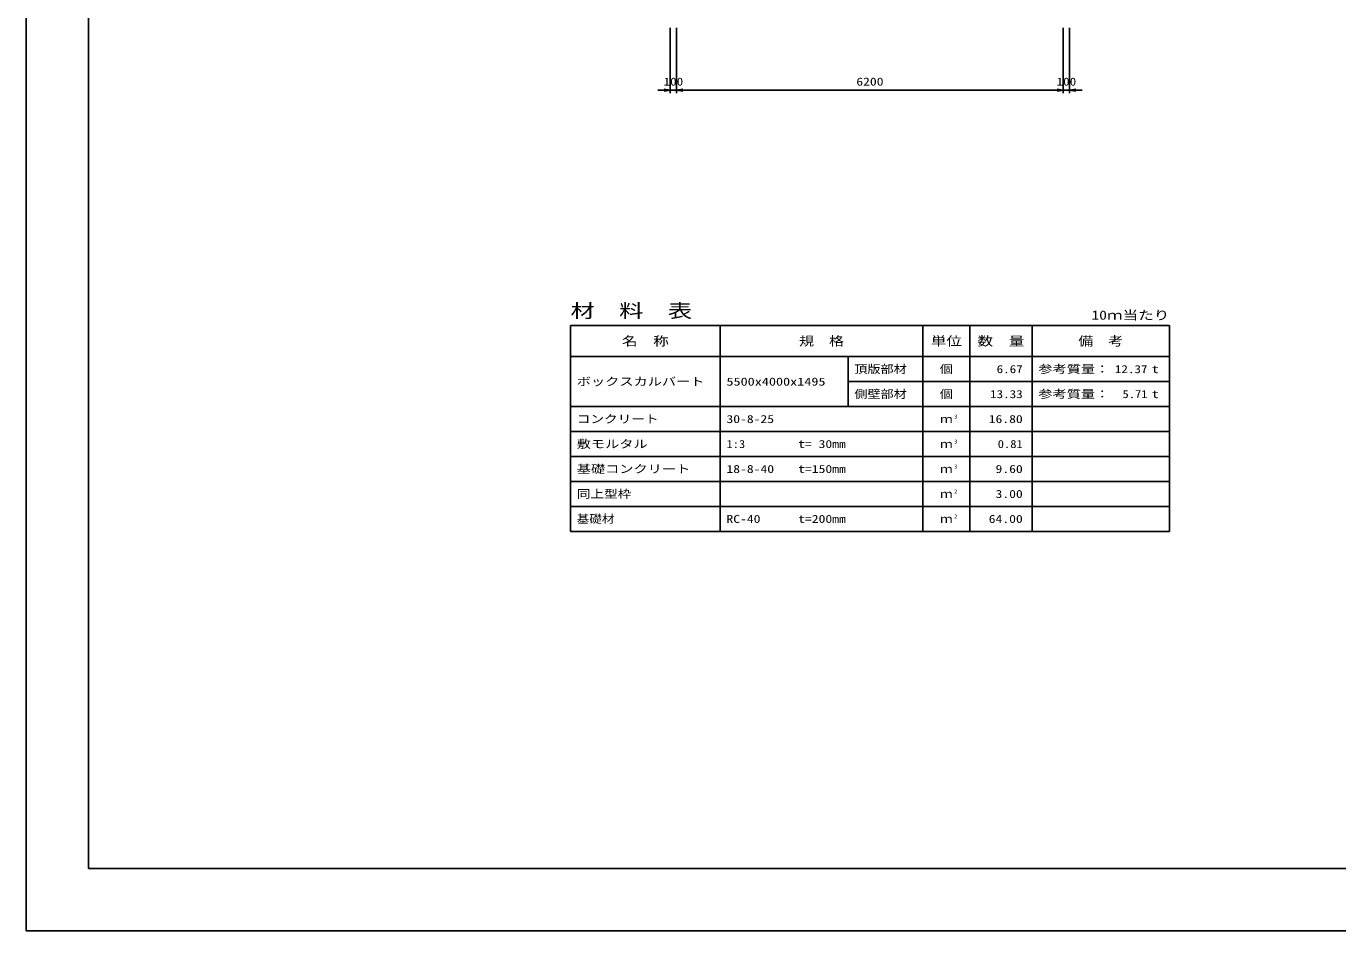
# Model space of a CAD drawing. Units: millimetres at full size. Extents: x 0 to 42050, y 0 to 29700.
# Drawn here: x 0 to 21025, y 0 to 14495 of the extents above; entities that cross this region are included whole.
import ezdxf
from ezdxf.enums import TextEntityAlignment as Align

# ---------------------------------------------------------------- set-up
doc = ezdxf.new("R2010")
doc.units = ezdxf.units.MM
doc.layers.add('D-MTR', color=7, linetype='Continuous')
doc.layers.add('D-MTR-TXT', color=7, linetype='Continuous')
for name, color, linetype, lineweight in [('D-MTR-FRAM', 7, 'Continuous', 25), ('D-MTR-LINE', 7, 'Continuous', 25), ('D-STR-DIM', 7, 'Continuous', 25), ('D-TTL', 2, 'Continuous', 25)]:
    doc.layers.add(name, color=color, linetype=linetype, lineweight=lineweight)
doc.styles.add('ＭＳ ゴシック', font='')
doc.styles.get('ＭＳ ゴシック').set_extended_font_data('MS Gothic')

# ---------------------------------------------------------------- blocks, each defined once
blk = doc.blocks.new('open_arrow')
at = {"color": 0, "linetype": 'Continuous', "lineweight": -2}
blk.add_lwpolyline([(7.5, 1.25), (0, 0), (7.5, -1.25)], dxfattribs=at)

msp = doc.modelspace()

# ---------------------------------------------------------------- linework, layer by layer
at = {"layer": 'D-MTR-FRAM'}
for p, q in [((8725, 9700), (18325, 9700)), ((8725, 9700), (8725, 6400)), ((18325, 9700), (18325, 6400)), ((8725, 6400), (18325, 6400))]:
    msp.add_line(p, q, dxfattribs=at)
at = {"layer": 'D-MTR-LINE'}
for p, q in [((11125, 9700), (11125, 6400)), ((14375, 9700), (14375, 6400)), ((15125, 9700), (15125, 6400)), ((16125, 9700), (16125, 6400)), ((8725, 9200), (18325, 9200)), ((13175, 9200), (13175, 8400)), ((13175, 8800), (18325, 8800)), ((8725, 8400), (18325, 8400)), ((8725, 8000), (18325, 8000)), ((8725, 7600), (18325, 7600)), ((8725, 7200), (18325, 7200)), ((8725, 6800), (18325, 6800))]:
    msp.add_line(p, q, dxfattribs=at)
at = {"layer": 'D-STR-DIM'}
for p, q in [((10325, 14470), (10325, 13420)), ((10425, 14470), (10425, 13420)), ((10425, 14470), (10425, 13420)), ((16625, 14470), (16625, 13420)), ((16625, 14470), (16625, 13420)), ((16725, 14470), (16725, 13420)), ((10125, 13470), (10625, 13470)), ((10425, 13470), (16625, 13470)), ((16425, 13470), (16925, 13470))]:
    msp.add_line(p, q, dxfattribs=at)
at = {"layer": 'D-TTL'}
for points in [[(0, 0), (42050, 0), (42050, 29700), (0, 29700)], [(1000, 1000), (41050, 1000), (41050, 28700), (1000, 28700)]]:
    msp.add_lwpolyline(points, close=True, dxfattribs=at)

# ---------------------------------------------------------------- block references
at = {"layer": 'D-STR-DIM', "xscale": 13.3, "yscale": 13.3, "rotation": 180}
for p in [(10325, 13470), (16625, 13470), (16625, 13470)]:
    msp.add_blockref('open_arrow', p, dxfattribs=at)
at = {"layer": 'D-STR-DIM', "xscale": 13.3, "yscale": 13.3}
for p in [(10425, 13470), (10425, 13470), (16725, 13470)]:
    msp.add_blockref('open_arrow', p, dxfattribs=at)

# ---------------------------------------------------------------- texts
at = {"layer": 'D-MTR', "style": 'ＭＳ ゴシック', "width": 1.3}
msp.add_text('材\u3000料\u3000表', height=219.9, dxfattribs=at).set_placement((8725, 9760), align=Align.BOTTOM_LEFT)
at = {"layer": 'D-MTR', "style": 'ＭＳ ゴシック', "width": 1.25}
msp.add_text('10ｍ当たり', height=146.6, dxfattribs=at).set_placement((18325, 9748.333), align=Align.BOTTOM_RIGHT)
at = {"layer": 'D-MTR-TXT', "style": 'ＭＳ ゴシック'}
for s, height, width, p in [('名\u3000称', 146.6, 1.25, (9925, 9450)), ('規\u3000格', 146.6, 1.2, (12750, 9450)), ('単位', 146.6, 1.25, (14750, 9450)), ('数\u3000量', 146.6, 1.25, (15625, 9450)), ('備\u3000考', 146.6, 1.2, (17225, 9450)), ('個', 128.3, 1.2, (14750, 9000)), ('個', 128.3, 1.2, (14750, 8600)), ('ｍ', 128.3, 1.15, (14750, 8200)), ('ｍ', 128.3, 1.15, (14750, 7800)), ('ｍ', 128.3, 1.15, (14750, 7400)), ('ｍ', 128.3, 1.15, (14750, 7000)), ('ｍ', 128.3, 1.15, (14750, 6600))]:
    msp.add_text(s, height=height, dxfattribs=dict(at, width=width)).set_placement(p, align=Align.MIDDLE_CENTER)
for s, width, p in [('頂版部材', 1.2, (13275, 9000)), ('参考質量：      t', 1.3, (16225, 9000)), ('ボックスカルバート', 1.3, (8825, 8800)), ('5500x4000x1495', 1.3, (11225, 8800)), ('側壁部材', 1.2, (13275, 8600)), ('参考質量：      t', 1.3, (16225, 8600)), ('コンクリート', 1.25, (8825, 8200)), ('30-8-25', 1.25, (11225, 8200)), ('敷モルタル', 1.3, (8825, 7800)), ('1:3', 1.15, (11225, 7800)), ('t= 30mm', 1.25, (12375, 7800)), ('基礎コンクリート', 1.3, (8825, 7400)), ('18-8-40', 1.25, (11225, 7400)), ('t=150mm', 1.25, (12375, 7400)), ('同上型枠', 1.25, (8825, 7000)), ('基礎材', 1.15, (8825, 6600)), ('RC-40', 1.25, (11225, 6600)), ('t=200mm', 1.25, (12375, 6600))]:
    msp.add_text(s, height=128.3, dxfattribs=dict(at, width=width)).set_placement(p, align=Align.MIDDLE_LEFT)
for s, width, p in [('6.67', 1.2, (15975, 9000)), ('12.37', 1.2, (17975, 9000)), ('13.33', 1.2, (15975, 8600)), ('5.71', 1.15, (17975, 8600)), ('16.80', 1.25, (15975, 8200)), ('0.81', 1.15, (15975, 7800)), ('9.60', 1.25, (15975, 7400)), ('3.00', 1.25, (15975, 7000)), ('64.00', 1.25, (15975, 6600))]:
    msp.add_text(s, height=128.3, dxfattribs=dict(at, width=width)).set_placement(p, align=Align.MIDDLE_RIGHT)
at = {"layer": 'D-MTR-TXT', "style": 'ＭＳ ゴシック', "width": 1.15}
for s, p in [('3', (14875, 8188.333)), ('3', (14875, 7788.333)), ('3', (14875, 7388.333)), ('2', (14875, 6988.333)), ('2', (14875, 6588.333))]:
    msp.add_text(s, height=64.15, dxfattribs=at).set_placement(p, align=Align.BOTTOM_LEFT)
at = {"layer": 'D-STR-DIM', "style": 'ＭＳ ゴシック'}
for s, width, p in [('100', 1.2, (10375, 13607.5)), ('6200', 1.25, (13525, 13607.5)), ('100', 1.2, (16675, 13607.5))]:
    msp.add_text(s, height=128.3, dxfattribs=dict(at, width=width)).set_placement(p, align=Align.MIDDLE_CENTER)

doc.saveas('drawing.dxf')
